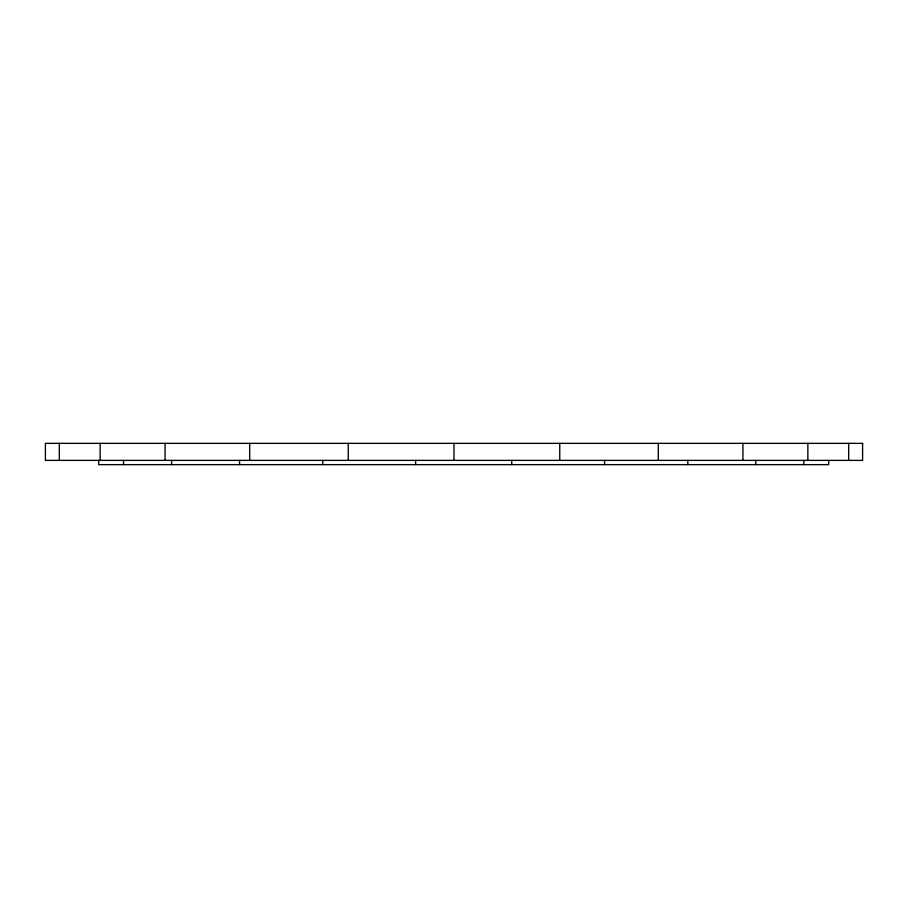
<?xml version="1.0" encoding="UTF-8"?>
<svg xmlns="http://www.w3.org/2000/svg" width="908" height="908" viewBox="0 0 908 908"><rect width="100%" height="100%" fill="white"/><g stroke="black" fill="none" stroke-linecap="round" stroke-linejoin="round"><path stroke-width="1.36" d="M848.674 443.354L848.674 460.379M828.698 460.379L828.698 464.646L98.666 464.646L98.666 460.379M807.859 443.354L807.859 460.379M803.83 460.379L803.83 464.646M755.774 460.379L755.774 464.646M742.926 443.354L742.926 460.379M687.81 460.379L687.81 464.646M658.3 443.354L658.3 460.379M604.58 460.379L604.58 464.646M559.748 443.354L559.748 460.379M511.737 460.379L511.737 464.646M454 443.354L454 460.379M415.626 460.379L415.626 464.646M348.252 443.354L348.252 460.379M322.794 460.379L322.794 464.646M249.7 443.354L249.7 460.379M239.564 460.379L239.564 464.646M171.601 460.379L171.601 464.646M165.074 443.354L165.074 460.379M123.545 460.379L123.545 464.646M100.141 443.354L100.141 460.379M59.326 443.354L59.326 460.379M862.6 443.354L45.4 443.354L45.4 460.379L862.6 460.379L862.6 443.354"/></g></svg>
